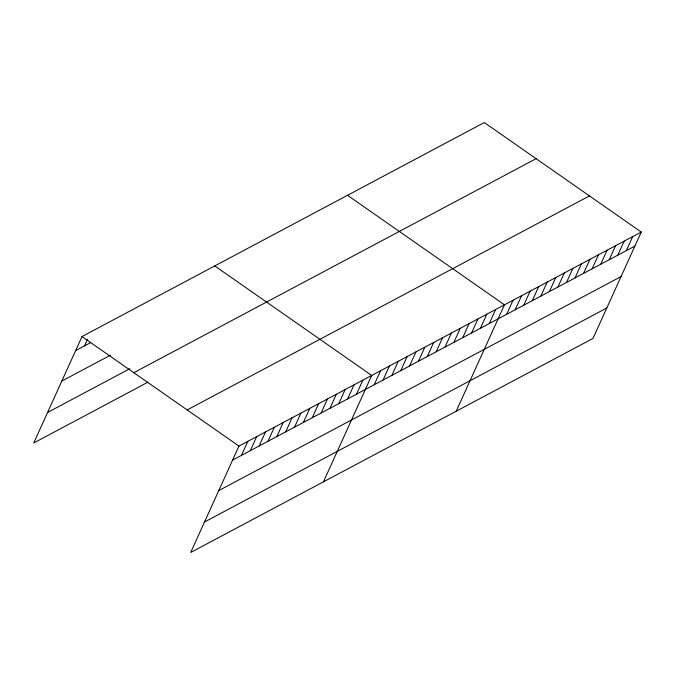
<?xml version="1.0" encoding="UTF-8"?>
<svg xmlns="http://www.w3.org/2000/svg" width="675" height="675" viewBox="0 0 675 675"><rect width="100%" height="100%" fill="white"/><g stroke="black" fill="none" stroke-linecap="round" stroke-linejoin="round"><path stroke-width="1.01" d="M641.25 232.048L238.958 446.074L190.696 552.471L592.987 338.453L641.25 232.048L484.304 122.529L82.013 336.547L33.75 442.952L147.918 382.21M84.502 345.878L87.472 339.323M241.439 455.397L247.809 441.366M250.29 450.689L256.66 436.657M259.141 445.981L265.511 431.949M267.992 441.273L274.362 427.241M276.843 436.565L283.213 422.525M285.694 431.857L292.064 417.817M294.545 427.148L300.915 413.108M303.396 422.44L309.766 408.4M312.247 417.732L318.617 403.692M321.098 413.024L327.468 398.984M329.948 408.316L336.31 394.276M338.799 403.608L345.161 389.568M347.65 398.9L354.012 384.86M356.501 394.192L362.863 380.152M323.452 481.84L371.714 375.443L214.768 265.925M374.195 384.775L380.565 370.735M383.046 380.067L389.416 366.027M391.897 375.359L398.267 361.319M400.748 370.651L407.118 356.611M409.598 365.943L415.969 351.903M418.449 361.235L424.82 347.195M427.3 356.527L433.671 342.487M436.151 351.818L442.522 337.778M445.002 347.11L451.373 333.07M453.853 342.394L460.223 328.362M462.704 337.686L469.066 323.654M471.555 332.977L477.917 318.946M480.406 328.269L486.768 314.238M489.257 323.561L495.619 309.53M456.207 411.218L504.47 304.822L347.524 195.294M506.655 314.305L513.017 300.274M515.202 309.757L521.572 295.726M523.749 305.21L530.12 291.178M532.297 300.662L538.667 286.63M540.844 296.114L547.214 282.082M549.399 291.566L555.761 277.535M557.947 287.018L564.308 272.987M566.494 282.471L572.864 268.439M575.041 277.923L581.411 263.891M583.588 273.375L589.958 259.343M592.135 268.827L598.506 254.796M600.691 264.279L607.053 250.248M609.238 259.732L615.6 245.692M617.785 255.184L624.156 241.144M626.333 250.636L632.703 236.596M75.651 350.587L90.695 342.579M61.822 381.063L110.498 355.168M47.579 412.467L129.887 368.677M133.81 372.693L536.093 158.676M187.169 409.927L589.461 195.91M232.597 460.105L634.88 246.088M218.767 490.59L621.059 276.573M204.525 521.994L606.808 307.969M82.013 336.547L238.958 446.074"/></g></svg>
